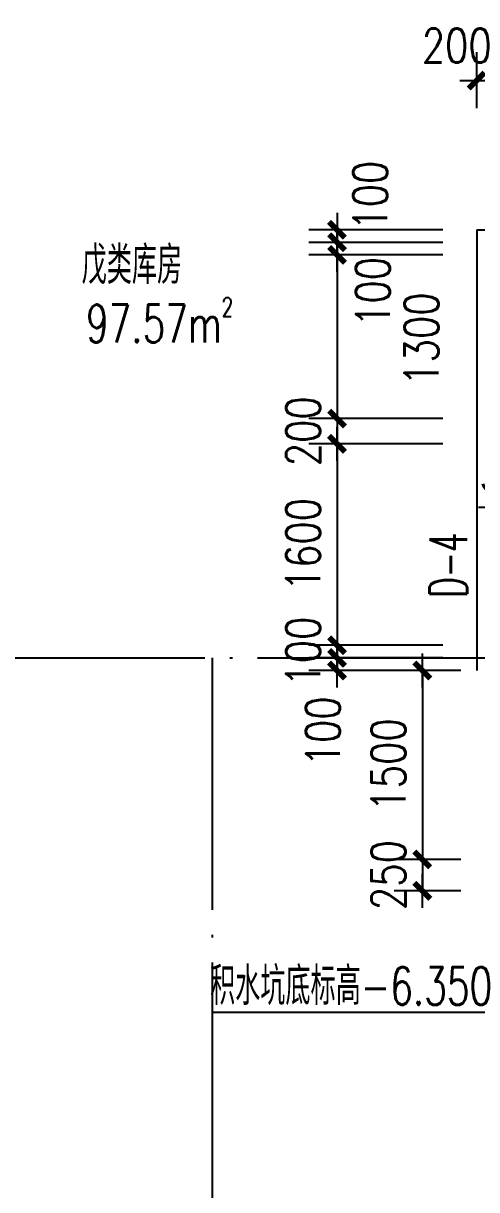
# Model space of a CAD drawing. Extents: x 634182 to 802382, y -1101880 to -864080.
# Drawn here: x 728334 to 731934, y -899800 to -890538 of the extents above; entities that cross this region are included whole.
import ezdxf
from ezdxf.enums import TextEntityAlignment as Align

# ---------------------------------------------------------------- set-up
doc = ezdxf.new("R2010")
doc.units = 0
doc.header["$LTSCALE"] = 1000
doc.header["$MEASUREMENT"] = 0
doc.linetypes.add('DOTE', pattern=[2.42, 2, -0.2, 0.02, -0.2])
doc.layers.get('0').update_dxf_attribs({"linetype": 'CONTINUOUS'})
doc.layers.get('DEFPOINTS').update_dxf_attribs({"linetype": 'CONTINUOUS'})
for name, color, linetype in [('DOTE', 1, 'DOTE'), ('MC', 4, 'CONTINUOUS'), ('PUB_DIM', 3, 'CONTINUOUS'), ('PUB_TEXT', 7, 'CONTINUOUS'), ('WALL', 191, 'CONTINUOUS')]:
    doc.layers.add(name, color=color, linetype=linetype)
doc.styles.add('_Z', font='romans', dxfattribs={"width": 0.7, "bigfont": 'Z'})
doc.styles.add('DIM_FONT', font='simplex.shx', dxfattribs={"width": 0.8})
doc.styles.add('Z', font='romans', dxfattribs={"width": 0.8, "bigfont": 'z'})
doc.dimstyles.new('DIMN90', dxfattribs={"dimscale": 0.9, "dimtxt": 300, "dimasz": 1, "dimexe": 250, "dimexo": 300, "dimgap": 150, "dimtad": 1, "dimdec": 0, "dimdsep": 46, "dimtxsty": 'DIM_FONT', "dimblk": '_DIMX', "dimcen": 2.5, "dimclrt": 7, "dimadec": 0, "dimazin": 0, "dimtfac": 1, "dimtdec": 0, "dimtix": 1, "dimtmove": 2, "dimatfit": 3, "dimldrblk": '_DIMX', "dimfxl": 0, "dimtolj": 1, "dimarcsym": 0})

# ---------------------------------------------------------------- blocks, each defined once
blk = doc.blocks.new('_DIMX')
blk.add_line((-150, 0), (150, 0))
at = {"const_width": 50}
blk.add_lwpolyline([(-70, -70), (70, 70)], dxfattribs=at)
blk = doc.blocks.new('*D686')
at = {"color": 0, "linetype": 'ByBlock'}
for p, q in [((731664.2, -892376.8), (730600.3, -892376.8)), ((730825.3, -892377.7), (730825.3, -893675.9)), ((731664.2, -893676.8), (730600.3, -893676.8))]:
    blk.add_line(p, q, dxfattribs=at)
at = {"layer": 'DEFPOINTS', "color": 0, "linetype": 'ByBlock'}
for p in [(731934.2, -892376.8), (730825.3, -893676.8), (731934.2, -893676.8)]:
    blk.add_point(p, dxfattribs=at)
at = {"color": 0, "linetype": 'ByBlock', "xscale": 0.9, "yscale": 0.9, "zscale": 0.9}
for p, rotation in [((730825.3, -892376.8), 90), ((730825.3, -893676.8), 270)]:
    blk.add_blockref('_DIMX', p, dxfattribs=dict(at, rotation=rotation))
at = {"color": 7, "linetype": 'ByBlock', "insert": (731495.5, -893045.1), "char_height": 270, "attachment_point": 5, "rotation": 90, "style": 'DIM_FONT'}
blk.add_mtext('\\A1;1300', dxfattribs=at)
blk = doc.blocks.new('*D697')
at = {"color": 0, "linetype": 'ByBlock'}
for p, q in [((731808.5, -897176.8), (731277.7, -897176.8)), ((731502.7, -897175.9), (731502.7, -897175)), ((731502.7, -897176.8), (731502.7, -897426.8)), ((731808.5, -897426.8), (731277.7, -897426.8)), ((731502.7, -897427.7), (731502.7, -897428.6))]:
    blk.add_line(p, q, dxfattribs=at)
at = {"layer": 'DEFPOINTS', "color": 0, "linetype": 'ByBlock'}
for p in [(732078.5, -897176.8), (731502.7, -897426.8), (732078.5, -897426.8)]:
    blk.add_point(p, dxfattribs=at)
at = {"color": 0, "linetype": 'ByBlock', "xscale": 0.9, "yscale": 0.9, "zscale": 0.9}
for p, rotation in [((731502.7, -897176.8), 270), ((731502.7, -897426.8), 90)]:
    blk.add_blockref('_DIMX', p, dxfattribs=dict(at, rotation=rotation))
at = {"color": 7, "linetype": 'ByBlock', "insert": (731232.7, -897301.8), "char_height": 270, "attachment_point": 5, "rotation": 90, "style": 'DIM_FONT'}
blk.add_mtext('\\A1;250', dxfattribs=at)
blk = doc.blocks.new('*D698')
at = {"color": 0, "linetype": 'ByBlock'}
for p, q in [((731808.5, -895676.8), (731277.7, -895676.8)), ((731502.7, -895677.7), (731502.7, -897175.9)), ((731808.5, -897176.8), (731277.7, -897176.8))]:
    blk.add_line(p, q, dxfattribs=at)
at = {"layer": 'DEFPOINTS', "color": 0, "linetype": 'ByBlock'}
for p in [(732078.5, -895676.8), (731502.7, -897176.8), (732078.5, -897176.8)]:
    blk.add_point(p, dxfattribs=at)
at = {"color": 0, "linetype": 'ByBlock', "xscale": 0.9, "yscale": 0.9, "zscale": 0.9}
for p, rotation in [((731502.7, -895676.8), 90), ((731502.7, -897176.8), 270)]:
    blk.add_blockref('_DIMX', p, dxfattribs=dict(at, rotation=rotation))
at = {"color": 7, "linetype": 'ByBlock', "insert": (731232.7, -896426.8), "char_height": 270, "attachment_point": 5, "rotation": 90, "style": 'DIM_FONT'}
blk.add_mtext('\\A1;1500', dxfattribs=at)
blk = doc.blocks.new('*D699')
at = {"color": 0, "linetype": 'ByBlock'}
for p, q in [((731664.2, -895576.8), (730600.3, -895576.8)), ((730825.3, -895575.9), (730825.3, -895575)), ((730825.3, -895576.8), (730825.3, -895676.8)), ((730825.3, -895576.8), (730825.3, -895676.8)), ((731664.2, -895676.8), (730600.3, -895676.8)), ((730825.3, -895677.7), (730825.3, -895678.6))]:
    blk.add_line(p, q, dxfattribs=at)
at = {"layer": 'DEFPOINTS', "color": 0, "linetype": 'ByBlock'}
for p in [(731934.2, -895576.8), (730825.3, -895676.8), (731934.2, -895676.8)]:
    blk.add_point(p, dxfattribs=at)
at = {"color": 0, "linetype": 'ByBlock', "xscale": 0.9, "yscale": 0.9, "zscale": 0.9}
for p, rotation in [((730825.3, -895576.8), 270), ((730825.3, -895676.8), 90)]:
    blk.add_blockref('_DIMX', p, dxfattribs=dict(at, rotation=rotation))
at = {"color": 7, "linetype": 'ByBlock', "insert": (730713.7, -896160.6), "char_height": 270, "attachment_point": 5, "rotation": 90, "style": 'DIM_FONT'}
blk.add_mtext('\\A1;100', dxfattribs=at)
blk = doc.blocks.new('*D700')
at = {"color": 0, "linetype": 'ByBlock'}
for p, q in [((731664.2, -893876.8), (730600.3, -893876.8)), ((730825.3, -893877.7), (730825.3, -895475.9)), ((731664.2, -895476.8), (730600.3, -895476.8))]:
    blk.add_line(p, q, dxfattribs=at)
at = {"layer": 'DEFPOINTS', "color": 0, "linetype": 'ByBlock'}
for p in [(731934.2, -893876.8), (730825.3, -895476.8), (731934.2, -895476.8)]:
    blk.add_point(p, dxfattribs=at)
at = {"color": 0, "linetype": 'ByBlock', "xscale": 0.9, "yscale": 0.9, "zscale": 0.9}
for p, rotation in [((730825.3, -893876.8), 90), ((730825.3, -895476.8), 270)]:
    blk.add_blockref('_DIMX', p, dxfattribs=dict(at, rotation=rotation))
at = {"color": 7, "linetype": 'ByBlock', "insert": (730555.3, -894676.8), "char_height": 270, "attachment_point": 5, "rotation": 90, "style": 'DIM_FONT'}
blk.add_mtext('\\A1;1600', dxfattribs=at)
blk = doc.blocks.new('*D701')
at = {"color": 0, "linetype": 'ByBlock'}
for p, q in [((731664.2, -895476.8), (730600.3, -895476.8)), ((730825.3, -895475.9), (730825.3, -895475)), ((730825.3, -895476.8), (730825.3, -895576.8)), ((731664.2, -895576.8), (730600.3, -895576.8)), ((730825.3, -895577.7), (730825.3, -895578.6))]:
    blk.add_line(p, q, dxfattribs=at)
at = {"layer": 'DEFPOINTS', "color": 0, "linetype": 'ByBlock'}
for p in [(731934.2, -895476.8), (730825.3, -895576.8), (731934.2, -895576.8)]:
    blk.add_point(p, dxfattribs=at)
at = {"color": 0, "linetype": 'ByBlock', "xscale": 0.9, "yscale": 0.9, "zscale": 0.9}
for p, rotation in [((730825.3, -895476.8), 270), ((730825.3, -895576.8), 90)]:
    blk.add_blockref('_DIMX', p, dxfattribs=dict(at, rotation=rotation))
at = {"color": 7, "linetype": 'ByBlock', "insert": (730555.3, -895526.8), "char_height": 270, "attachment_point": 5, "rotation": 90, "style": 'DIM_FONT'}
blk.add_mtext('\\A1;100', dxfattribs=at)
blk = doc.blocks.new('*D702')
at = {"color": 0, "linetype": 'ByBlock'}
for p, q in [((732084.2, -894146.8), (732084.2, -894605.6)), ((732384.2, -894146.8), (732384.2, -894605.6)), ((732083.3, -894380.6), (732082.4, -894380.6)), ((732384.2, -894380.6), (732084.2, -894380.6)), ((732385.1, -894380.6), (732386, -894380.6))]:
    blk.add_line(p, q, dxfattribs=at)
at = {"layer": 'DEFPOINTS', "color": 0, "linetype": 'ByBlock'}
for p in [(732084.2, -893876.8), (732384.2, -893876.8), (732084.2, -894380.6)]:
    blk.add_point(p, dxfattribs=at)
at = {"color": 0, "linetype": 'ByBlock', "xscale": 0.9, "yscale": 0.9, "zscale": 0.9}
for p, rotation in [((732084.2, -894380.6), 2.223843833279291e-11), ((732384.2, -894380.6), 180.0000000000222)]:
    blk.add_blockref('_DIMX', p, dxfattribs=dict(at, rotation=rotation))
at = {"color": 7, "linetype": 'ByBlock', "insert": (732234.2, -894110.6), "char_height": 270, "attachment_point": 5, "style": 'DIM_FONT'}
blk.add_mtext('\\A1;300', dxfattribs=at)
blk = doc.blocks.new('*D706')
at = {"color": 0, "linetype": 'ByBlock'}
for p, q in [((731664.2, -893676.8), (730600.3, -893676.8)), ((730825.3, -893675.9), (730825.3, -893675)), ((730825.3, -893676.8), (730825.3, -893876.8)), ((731664.2, -893876.8), (730600.3, -893876.8)), ((730825.3, -893877.7), (730825.3, -893878.6))]:
    blk.add_line(p, q, dxfattribs=at)
at = {"layer": 'DEFPOINTS', "color": 0, "linetype": 'ByBlock'}
for p in [(731934.2, -893676.8), (730825.3, -893876.8), (731934.2, -893876.8)]:
    blk.add_point(p, dxfattribs=at)
at = {"color": 0, "linetype": 'ByBlock', "xscale": 0.9, "yscale": 0.9, "zscale": 0.9}
for p, rotation in [((730825.3, -893676.8), 270), ((730825.3, -893876.8), 90)]:
    blk.add_blockref('_DIMX', p, dxfattribs=dict(at, rotation=rotation))
at = {"color": 7, "linetype": 'ByBlock', "insert": (730555.3, -893776.8), "char_height": 270, "attachment_point": 5, "rotation": 90, "style": 'DIM_FONT'}
blk.add_mtext('\\A1;200', dxfattribs=at)
blk = doc.blocks.new('*D742')
at = {"color": 0, "linetype": 'ByBlock'}
for p, q in [((731664.2, -892276.8), (730600.3, -892276.8)), ((730825.3, -892275.9), (730825.3, -892275)), ((730825.3, -892276.8), (730825.3, -892376.8)), ((730825.3, -892276.8), (730825.3, -892376.8)), ((731664.2, -892376.8), (730600.3, -892376.8)), ((730825.3, -892377.7), (730825.3, -892378.6))]:
    blk.add_line(p, q, dxfattribs=at)
at = {"layer": 'DEFPOINTS', "color": 0, "linetype": 'ByBlock'}
for p in [(731934.2, -892276.8), (730825.3, -892376.8), (731934.2, -892376.8)]:
    blk.add_point(p, dxfattribs=at)
at = {"color": 0, "linetype": 'ByBlock', "xscale": 0.9, "yscale": 0.9, "zscale": 0.9}
for p, rotation in [((730825.3, -892276.8), 270), ((730825.3, -892376.8), 90)]:
    blk.add_blockref('_DIMX', p, dxfattribs=dict(at, rotation=rotation))
at = {"color": 7, "linetype": 'ByBlock', "insert": (731109.7, -892670.5), "char_height": 270, "attachment_point": 5, "rotation": 90, "style": 'DIM_FONT'}
blk.add_mtext('\\A1;100', dxfattribs=at)
blk = doc.blocks.new('*D743')
at = {"color": 0, "linetype": 'ByBlock'}
for p, q in [((731664.2, -892176.8), (730600.3, -892176.8)), ((730825.3, -892175.9), (730825.3, -892175)), ((730825.3, -892176.8), (730825.3, -892276.8)), ((730825.3, -892176.8), (730825.3, -892276.8)), ((731664.2, -892276.8), (730600.3, -892276.8)), ((730825.3, -892277.7), (730825.3, -892278.6))]:
    blk.add_line(p, q, dxfattribs=at)
at = {"layer": 'DEFPOINTS', "color": 0, "linetype": 'ByBlock'}
for p in [(731934.2, -892176.8), (730825.3, -892276.8), (731934.2, -892276.8)]:
    blk.add_point(p, dxfattribs=at)
at = {"color": 0, "linetype": 'ByBlock', "xscale": 0.9, "yscale": 0.9, "zscale": 0.9}
for p, rotation in [((730825.3, -892176.8), 270), ((730825.3, -892276.8), 90)]:
    blk.add_blockref('_DIMX', p, dxfattribs=dict(at, rotation=rotation))
at = {"color": 7, "linetype": 'ByBlock', "insert": (731089.3, -891906.1), "char_height": 270, "attachment_point": 5, "rotation": 90, "style": 'DIM_FONT'}
blk.add_mtext('\\A1;100', dxfattribs=at)
blk = doc.blocks.new('*D744')
at = {"color": 0, "linetype": 'ByBlock'}
for p, q in [((731934.2, -891211), (731934.2, -890767.4)), ((732134.2, -891211), (732134.2, -890767.4)), ((731933.3, -890992.4), (731932.4, -890992.4)), ((731934.2, -890992.4), (732134.2, -890992.4)), ((731934.2, -890992.4), (732134.2, -890992.4)), ((732135.1, -890992.4), (732136, -890992.4))]:
    blk.add_line(p, q, dxfattribs=at)
at = {"layer": 'DEFPOINTS', "color": 0, "linetype": 'ByBlock'}
for p in [(732134.2, -890992.4), (731934.2, -891481), (732134.2, -891481)]:
    blk.add_point(p, dxfattribs=at)
at = {"color": 0, "linetype": 'ByBlock', "xscale": 0.9, "yscale": 0.9, "zscale": 0.9}
blk.add_blockref('_DIMX', (731934.2, -890992.4), dxfattribs=at)
at = {"color": 0, "linetype": 'ByBlock', "xscale": 0.9, "yscale": 0.9, "zscale": 0.9, "rotation": 180}
blk.add_blockref('_DIMX', (732134.2, -890992.4), dxfattribs=at)
at = {"color": 7, "linetype": 'ByBlock', "insert": (731776.4, -890714.7), "char_height": 270, "attachment_point": 5, "style": 'DIM_FONT'}
blk.add_mtext('\\A1;200', dxfattribs=at)

msp = doc.modelspace()

# ---------------------------------------------------------------- linework, layer by layer
at = {"layer": 'DOTE'}
for p, q in [((722934.156, -895576.757), (745734.156, -895576.757)), ((729834.156, -895576.757), (729834.156, -902476.757))]:
    msp.add_line(p, q, dxfattribs=at)
at = {"layer": 'MC', "linetype": 'Continuous'}
msp.add_line((732829.922, -898392.141), (729834.156, -898392.141), dxfattribs=at)
at = {"layer": 'WALL'}
for q in [(731934.151, -895676.757), (733234.156, -892176.757)]:
    msp.add_line((731934.151, -892176.757), q, dxfattribs=at)

# ---------------------------------------------------------------- texts
at = {"style": '_Z', "width": 0.7}
msp.add_text('积水坑底标高-6.350', height=300, dxfattribs=at).set_placement((729816.761, -898332.717))
at = {"layer": 'MC', "linetype": 'Continuous', "style": '_Z', "width": 0.6}
msp.add_text('D-4', height=300, rotation=90, dxfattribs=at).set_placement((731708.418, -894581.961), align=Align.MIDDLE_RIGHT)
at = {"layer": 'PUB_TEXT', "style": 'Z', "width": 0.7}
msp.add_text('戊类库房', height=300, dxfattribs=at).set_placement((728797.143, -892607.369))
for s, height, p in [('97.57m', 300, (729911.568, -892921.751)), ('2', 150, (729999.117, -892789.952))]:
    msp.add_text(s, height=height, dxfattribs=at).set_placement(p, align=Align.MIDDLE_RIGHT)

# ---------------------------------------------------------------- dimensions: what is measured, and where the dimension line sits
at = {"layer": 'PUB_DIM', "linetype": 'Continuous'}
for base, p1, p2, angle, picture, middle in [((732134.151, -890992.442), (731934.151, -891481.006), (732134.151, -891481.006), 0, '*D744', (731776.402, -890714.712)), ((730825.345, -892276.757), (731934.151, -892176.757), (731934.151, -892276.757), 270, '*D743', (731089.26, -891906.081)), ((730825.345, -892376.757), (731934.151, -892276.757), (731934.151, -892376.757), 270, '*D742', (731109.742, -892670.482)), ((730825.345, -893676.757), (731934.151, -892376.757), (731934.151, -893676.757), 270, '*D686', (731495.47, -893045.088)), ((730825.345, -895676.757), (731934.151, -895576.757), (731934.151, -895676.757), 270, '*D699', (730713.661, -896160.594))]:
    dim = msp.add_linear_dim(base=base, p1=p1, p2=p2, angle=angle, dimstyle='DIMN90', dxfattribs=at)
    dim.commit()
    dim.dimension.update_dxf_attribs({"geometry": picture, "text_midpoint": middle, "dimtype": 129})
for p1, p2, distance, picture, middle in [((731934.151, -893676.757), (731934.151, -893876.757), -1108.806, '*D706', (730555.345, -893776.757)), ((731934.151, -893876.757), (731934.151, -895476.757), -1108.806, '*D700', (730555.345, -894676.757)), ((732384.156, -893876.757), (732084.151, -893876.757), 503.837, '*D702', (732234.153, -894110.594)), ((731934.151, -895476.757), (731934.151, -895576.757), -1108.806, '*D701', (730555.345, -895526.757)), ((732078.507, -895676.757), (732078.507, -897176.757), -575.823, '*D698', (731232.684, -896426.757)), ((732078.507, -897176.757), (732078.507, -897426.757), -575.823, '*D697', (731232.684, -897301.757))]:
    dim = msp.add_aligned_dim(p1=p1, p2=p2, distance=distance, dimstyle='DIMN90', dxfattribs=at)
    dim.commit()
    dim.dimension.update_dxf_attribs({"geometry": picture, "text_midpoint": middle})

doc.saveas('drawing.dxf')
